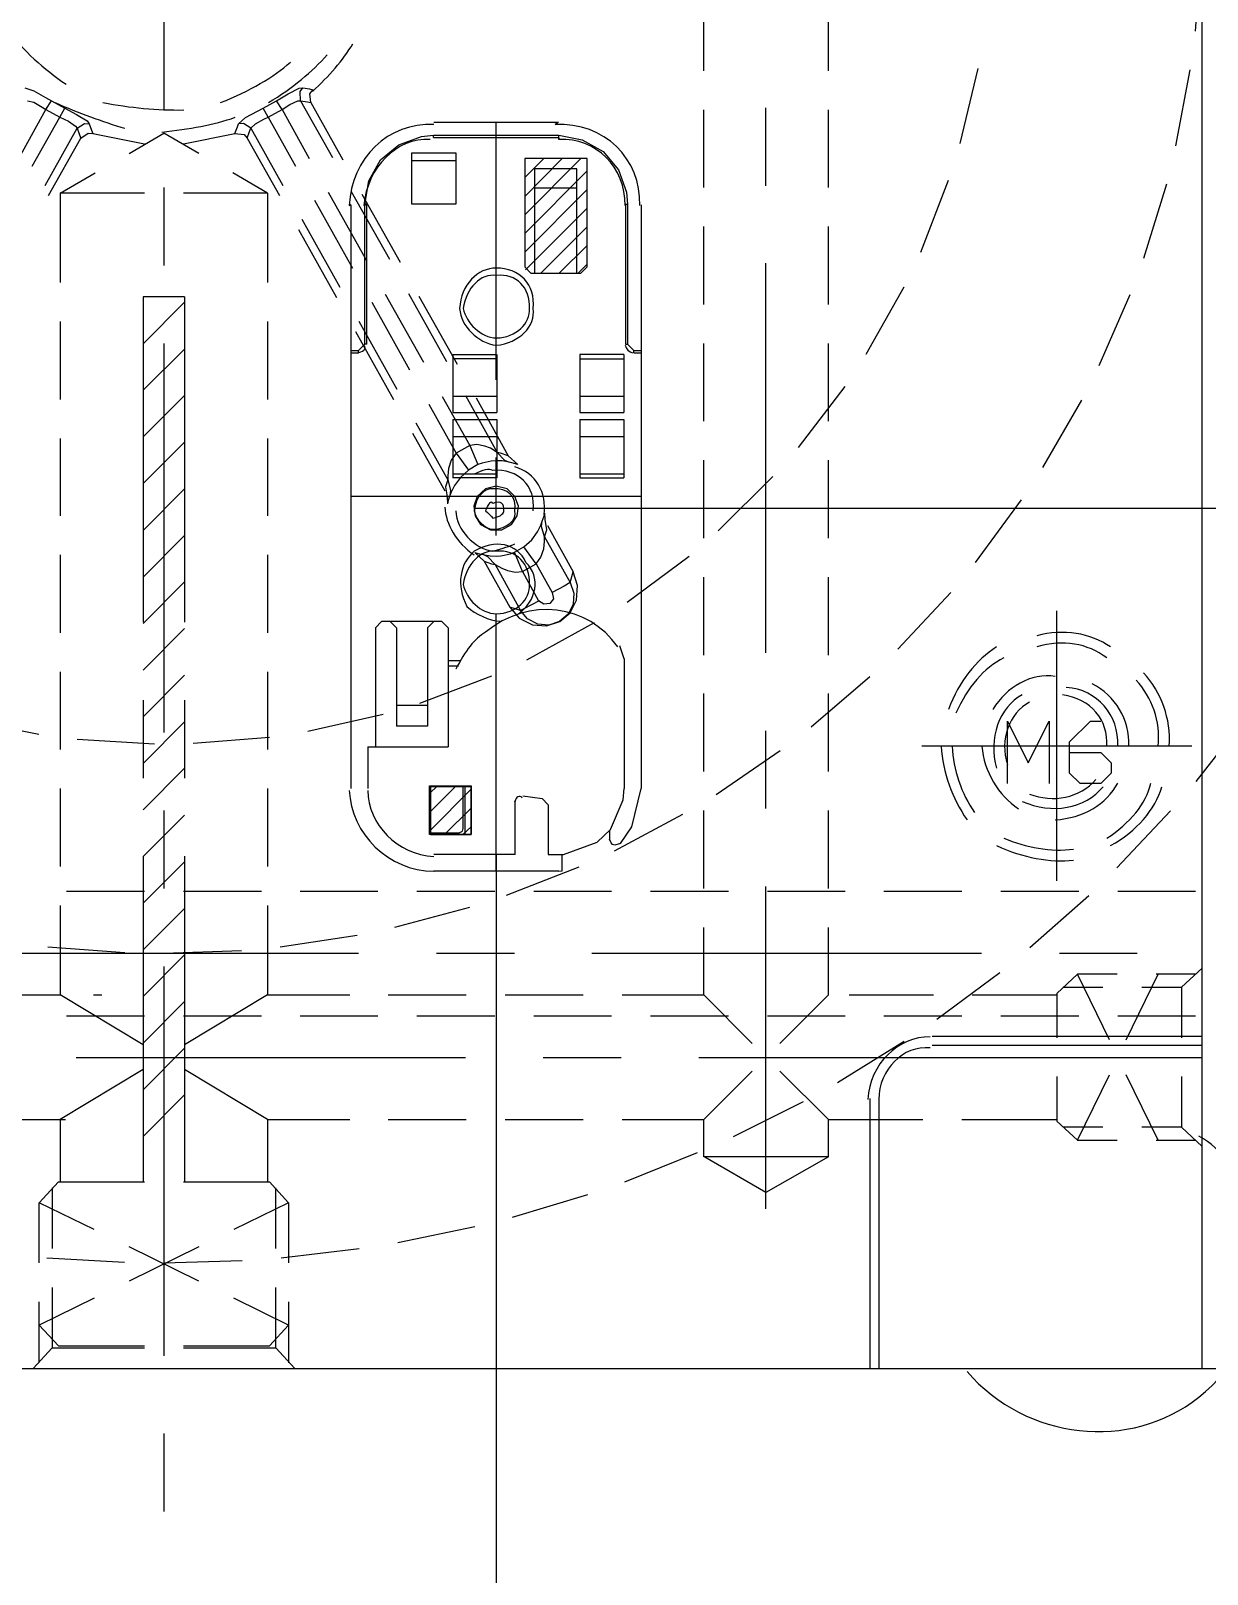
# Model space of a CAD drawing. Header units: inches. Extents: x 2 to 1172, y 492 to 1320.
# Drawn here: x 608.4 to 665.1, y 1001.7 to 1076.1 of the extents above; entities that cross this region are included whole.
import ezdxf

# ---------------------------------------------------------------- set-up
doc = ezdxf.new("R2010")
doc.units = ezdxf.units.IN
doc.header["$MEASUREMENT"] = 0

# ---------------------------------------------------------------- blocks, each defined once
blk = doc.blocks.new('AHH1270-500010_1')
at = {"color": 4, "transparency": 33554687}
for points in [[(563.292, 1010.106), (663.42, 1010.106), (663.42, 1150.277), (563.292, 1150.277), (563.292, 1010.106)], [(663.1, 1074.588), (663.384, 1078.312)], [(651.75, 1069.179), (652.619, 1072.796)], [(662.16, 1069.055), (662.852, 1072.726)], [(606.652, 1071.857), (607.078, 1071.715)], [(607.078, 1071.715), (607.645, 1071.395)], [(618.783, 1071.236), (619.35, 1071.573)], [(619.35, 1071.573), (619.882, 1071.839)], [(619.882, 1071.839), (620.059, 1071.857)], [(619.918, 1071.679), (620.059, 1071.857)], [(619.935, 1071.236), (619.918, 1071.679)], [(620.059, 1071.857), (620.379, 1071.803)], [(620.272, 1071.183), (620.432, 1071.147), (620.396, 1071.573)], [(620.379, 1071.803), (620.538, 1071.768)], [(620.396, 1071.573), (620.538, 1071.768)], [(606.351, 1068.452), (607.663, 1070.81)], [(606.776, 1071.236), (607.078, 1071.165)], [(607.078, 1071.165), (607.486, 1070.934)], [(607.486, 1070.934), (607.663, 1070.81)], [(607.645, 1071.395), (607.929, 1071.236)], [(607.663, 1070.81), (607.929, 1071.236)], [(607.663, 1070.81), (608.337, 1070.438)], [(607.929, 1071.236), (608.568, 1070.881)], [(608.337, 1070.438), (608.568, 1070.881)], [(608.568, 1070.881), (609.135, 1070.58)], [(617.86, 1070.739), (618.144, 1070.881)], [(618.144, 1070.881), (618.783, 1071.236)], [(618.375, 1070.438), (618.144, 1070.881)], [(618.375, 1070.438), (619.049, 1070.81)], [(619.049, 1070.81), (618.783, 1071.236)], [(619.049, 1070.81), (619.421, 1071.059)], [(619.049, 1070.81), (620.361, 1068.452)], [(619.421, 1071.059), (619.811, 1071.236)], [(619.811, 1071.236), (619.935, 1071.236)], [(619.935, 1071.236), (620.272, 1071.183)], [(619.935, 1071.236), (621.478, 1068.505)], [(620.432, 1071.147), (621.975, 1068.381)], [(607.007, 1068.079), (608.337, 1070.438)], [(608.337, 1070.438), (608.745, 1070.243)], [(608.745, 1070.243), (609.082, 1070.012)], [(609.135, 1070.58), (609.649, 1070.26)], [(609.171, 1069.906), (609.525, 1070.136)], [(609.525, 1070.136), (609.756, 1070.119)], [(609.649, 1070.26), (609.756, 1070.119)], [(609.756, 1070.119), (609.862, 1069.817)], [(616.903, 1069.977), (616.956, 1070.119)], [(616.956, 1070.119), (617.293, 1070.42)], [(617.186, 1070.136), (616.956, 1070.119)], [(617.541, 1069.906), (617.186, 1070.136)], [(617.293, 1070.42), (617.86, 1070.739)], [(617.541, 1069.906), (617.772, 1070.119)], [(617.772, 1070.119), (618.18, 1070.349)], [(618.18, 1070.349), (618.375, 1070.438)], [(618.375, 1070.438), (619.705, 1068.079)], [(607.628, 1067.157), (609.171, 1069.906)], [(607.787, 1066.66), (609.348, 1069.427)], [(609.082, 1070.012), (609.171, 1069.906)], [(609.171, 1069.906), (609.277, 1069.587)], [(609.277, 1069.587), (609.348, 1069.427), (609.703, 1069.675)], [(609.703, 1069.675), (609.933, 1069.658)], [(609.862, 1069.817), (609.933, 1069.658)], [(609.933, 1069.658), (612.416, 1069.161)], [(614.296, 1069.161), (616.779, 1069.658)], [(616.779, 1069.658), (616.903, 1069.977)], [(616.779, 1069.658), (617.222, 1069.604)], [(617.222, 1069.604), (617.364, 1069.427)], [(617.364, 1069.427), (617.488, 1069.746)], [(617.364, 1069.427), (618.924, 1066.66)], [(617.488, 1069.746), (617.541, 1069.906)], [(617.541, 1069.906), (619.084, 1067.157)], [(633.768, 1068.452), (630.753, 1068.452)], [(630.753, 1068.452), (630.753, 1063.22)], [(630.753, 1067.529), (631.675, 1068.452)], [(630.753, 1066.625), (632.562, 1068.452)], [(630.753, 1065.738), (633.466, 1068.452)], [(630.753, 1068.434), (630.753, 1068.434)], [(630.753, 1064.834), (633.768, 1067.849)], [(633.768, 1063.22), (633.768, 1068.452)], [(649.853, 1063.929), (651.201, 1067.405)], [(660.618, 1063.646), (661.717, 1067.228)], [(620.609, 1066.448), (622.454, 1063.167)], [(621.283, 1066.82), (623.127, 1063.539)], [(622.383, 1066.855), (624.227, 1063.592)], [(622.897, 1066.731), (624.741, 1063.451)], [(630.753, 1063.929), (633.768, 1066.962)], [(630.789, 1063.078), (633.768, 1066.057)], [(619.847, 1065.029), (621.673, 1061.748)], [(620.006, 1065.525), (621.833, 1062.245)], [(631.533, 1062.919), (633.768, 1065.153)], [(632.42, 1062.919), (633.768, 1064.249)], [(633.325, 1062.919), (633.768, 1063.362)], [(630.753, 1063.22), (631.055, 1062.919)], [(631.055, 1062.919), (633.466, 1062.919)], [(633.466, 1062.919), (633.768, 1063.22)], [(624.032, 1061.908), (625.876, 1058.627)], [(625.149, 1061.943), (626.976, 1058.662)], [(647.228, 1059.017), (649.055, 1062.262)], [(658.454, 1058.467), (659.961, 1061.89)], [(623.376, 1061.518), (625.202, 1058.254)], [(625.646, 1061.819), (627.49, 1058.538)], [(622.755, 1060.613), (624.582, 1057.332)], [(622.595, 1060.116), (624.422, 1056.836)], [(643.965, 1054.513), (646.217, 1057.456)], [(626.781, 1056.978), (628.111, 1054.619)], [(627.898, 1057.031), (629.423, 1054.282)], [(628.412, 1056.907), (629.955, 1054.122)], [(655.741, 1053.555), (657.621, 1056.8)], [(626.125, 1056.605), (627.455, 1054.247)], [(625.344, 1055.204), (626.905, 1052.42)], [(625.504, 1055.701), (627.047, 1052.952)], [(628.111, 1054.619), (627.455, 1054.247)], [(628.448, 1054.654), (628.111, 1054.619)], [(628.111, 1054.619), (628.501, 1053.697)], [(628.838, 1054.583), (628.448, 1054.654)], [(629.104, 1054.477), (628.838, 1054.583)], [(629.423, 1054.282), (629.104, 1054.477)], [(627.206, 1053.909), (627.082, 1053.502)], [(627.455, 1054.247), (627.206, 1053.909)], [(627.455, 1054.247), (628.04, 1053.431)], [(628.501, 1053.697), (628.04, 1053.431)], [(628.696, 1053.768), (628.501, 1053.697)], [(629.139, 1053.856), (628.696, 1053.768)], [(629.37, 1053.874), (629.139, 1053.856)], [(629.671, 1053.874), (629.37, 1053.874)], [(629.423, 1054.282), (629.778, 1053.909)], [(629.583, 1054.247), (629.423, 1054.282)], [(629.955, 1054.122), (629.583, 1054.247)], [(630.008, 1053.803), (629.671, 1053.874)], [(629.778, 1053.909), (630.008, 1053.803)], [(630.416, 1053.697), (629.955, 1054.122)], [(630.132, 1053.785), (630.008, 1053.803)], [(630.416, 1053.697), (630.132, 1053.785)], [(627.047, 1052.952), (626.94, 1052.615)], [(627.082, 1053.502), (627.047, 1053.147)], [(627.047, 1053.147), (627.047, 1052.952)], [(627.047, 1052.952), (627.171, 1052.455)], [(627.65, 1053.076), (627.366, 1052.686)], [(628.04, 1053.431), (627.65, 1053.076)], [(640.081, 1050.505), (642.724, 1053.111)], [(626.94, 1052.615), (627.011, 1052.136)], [(627.135, 1052.207), (627.064, 1051.959)], [(627.171, 1052.455), (627.135, 1052.207)], [(627.206, 1052.367), (627.135, 1052.207)], [(627.366, 1052.686), (627.206, 1052.367)], [(627.011, 1052.136), (627.029, 1051.799)], [(627.064, 1051.959), (627.029, 1051.799)], [(652.495, 1048.979), (654.712, 1051.994)], [(631.374, 1050.451), (631.533, 1050.771)], [(631.533, 1050.771), (631.604, 1050.966)], [(631.569, 1050.7), (631.604, 1050.966)], [(631.711, 1050.203), (631.569, 1050.7)], [(631.604, 1050.966), (631.693, 1051.214)], [(631.693, 1051.214), (631.729, 1051.356)], [(631.746, 1051.037), (631.729, 1051.356)], [(631.817, 1050.54), (631.746, 1051.037)], [(631.853, 1050.753), (633.094, 1048.518)], [(630.718, 1049.724), (631.09, 1050.061)], [(631.09, 1050.061), (631.374, 1050.451)], [(631.675, 1049.636), (631.711, 1049.99)], [(631.711, 1050.203), (631.817, 1050.54)], [(631.711, 1049.99), (631.711, 1050.203)], [(631.711, 1050.203), (632.952, 1048.004)], [(628.341, 1049.458), (628.625, 1049.37)], [(628.341, 1049.458), (628.802, 1049.033)], [(628.625, 1049.37), (628.749, 1049.352)], [(628.749, 1049.352), (629.086, 1049.299)], [(628.98, 1049.245), (628.749, 1049.352)], [(629.334, 1048.873), (628.98, 1049.245)], [(629.086, 1049.299), (629.37, 1049.281)], [(629.37, 1049.281), (629.6, 1049.299)], [(629.6, 1049.299), (630.062, 1049.387)], [(630.062, 1049.387), (630.257, 1049.476)], [(630.257, 1049.476), (630.718, 1049.724)], [(630.647, 1048.536), (630.257, 1049.476)], [(631.303, 1048.908), (630.718, 1049.724)], [(631.303, 1048.908), (631.533, 1049.228)], [(631.533, 1049.228), (631.675, 1049.636)], [(635.701, 1047.064), (638.68, 1049.281)], [(628.802, 1049.033), (629.157, 1048.908)], [(628.802, 1049.033), (630.044, 1046.816)], [(629.157, 1048.908), (629.334, 1048.873)], [(629.334, 1048.873), (629.654, 1048.696)], [(629.334, 1048.873), (630.558, 1046.656)], [(629.654, 1048.696), (629.92, 1048.589)], [(629.92, 1048.589), (630.31, 1048.501)], [(630.31, 1048.501), (630.647, 1048.536)], [(630.647, 1048.536), (631.303, 1048.908)], [(630.647, 1048.536), (631.427, 1047.117)], [(631.303, 1048.908), (632.083, 1047.525)], [(632.952, 1048.004), (633.094, 1048.518)], [(633.254, 1047.153), (633.307, 1047.862), (633.094, 1048.518)], [(632.952, 1048.004), (633.13, 1047.49), (633.094, 1046.958), (632.846, 1046.479), (632.438, 1046.124), (631.924, 1045.947), (631.392, 1046), (630.895, 1046.248), (630.558, 1046.656)], [(632.651, 1047.827), (632.083, 1047.525)], [(632.952, 1048.004), (632.651, 1047.827)], [(631.445, 1047.117), (630.718, 1046.745)], [(631.675, 1046.958), (631.427, 1047.117)], [(631.959, 1046.993), (631.675, 1046.958)], [(632.136, 1047.224), (631.959, 1046.993)], [(632.083, 1047.525), (632.136, 1047.224)], [(632.456, 1046.124), (632.952, 1046.55), (633.254, 1047.153)], [(648.753, 1044.794), (651.307, 1047.525)], [(630.044, 1046.816), (630.487, 1046.284), (631.126, 1045.965)], [(630.558, 1046.656), (630.044, 1046.816)], [(630.718, 1046.745), (630.558, 1046.656)], [(630.86, 1044.28), (634.123, 1046.071)], [(631.126, 1045.965), (631.799, 1045.911), (632.456, 1046.124)], [(625.699, 1042.187), (629.175, 1043.5)], [(644.568, 1041.052), (647.406, 1043.482)], [(603.691, 1041.425), (607.326, 1040.697)], [(620.29, 1040.839), (623.925, 1041.655)], [(663.136, 1038.41), (665.477, 1041.389)], [(609.171, 1040.449), (612.895, 1040.236)], [(614.757, 1040.254), (618.446, 1040.556)], [(639.993, 1037.789), (643.078, 1039.899)], [(626.213, 1035.856), (628.164, 1035.856), (628.164, 1038.162), (626.213, 1038.162), (626.213, 1035.856)], [(627.401, 1038.162), (626.213, 1036.973)], [(626.497, 1038.162), (626.213, 1037.878)], [(628.164, 1038.037), (626.213, 1036.069)], [(628.164, 1037.133), (626.887, 1035.856)], [(635.08, 1035.076), (638.379, 1036.831)], [(659.305, 1034.242), (661.894, 1036.991)], [(628.164, 1036.229), (627.774, 1035.856)], [(629.884, 1032.93), (633.378, 1034.296)], [(655.12, 1030.412), (657.957, 1032.912)], [(624.493, 1031.387), (628.111, 1032.345)], [(618.96, 1030.447), (622.666, 1030.997)], [(607.752, 1030.447), (611.476, 1030.163)], [(613.356, 1030.128), (617.098, 1030.27)], [(650.633, 1026.953), (653.666, 1029.206)], [(645.845, 1023.903), (649.055, 1025.889)], [(663.42, 1026.12), (650.403, 1026.12)], [(663.42, 1025.677), (650.403, 1025.677)], [(640.826, 1021.296), (644.196, 1022.981)], [(647.406, 1023.123), (647.406, 1010.106)], [(647.831, 1023.123), (647.831, 1010.106)], [(635.577, 1019.115), (639.088, 1020.516)], [(630.168, 1017.412), (633.803, 1018.494)], [(624.635, 1016.189), (628.341, 1016.951)], [(619.013, 1015.444), (622.773, 1015.887)], [(607.699, 1015.444), (611.458, 1015.231)], [(613.356, 1015.196), (617.133, 1015.32)]]:
    blk.add_lwpolyline(points, dxfattribs=at)
at = {"color": 1, "transparency": 33554687}
for points in [[(613.356, 1089.573), (613.356, 1070.793)], [(629.37, 1057.776), (629.37, 1070.207)], [(613.356, 1067.051), (613.356, 1063.291)], [(613.356, 1059.531), (613.356, 1040.769)], [(629.37, 1050.274), (629.37, 1054.034)], [(636.375, 1052.154), (622.383, 1052.154)], [(628.377, 1051.586), (743.525, 1051.586)], [(629.37, 1034.083), (629.37, 1046.514)], [(613.356, 1037.009), (613.356, 1033.249)], [(629.37, 1034.898), (629.37, 924.982)], [(613.356, 1029.49), (613.356, 1010.727)], [(663.42, 1010.106), (743.525, 1010.106)], [(613.356, 1006.967), (613.356, 1003.207)]]:
    blk.add_lwpolyline(points, dxfattribs=at)
at = {"color": 2, "transparency": 33554687}
for points in [[(639.39, 1072.672), (639.39, 1076.432)], [(645.402, 1072.672), (645.402, 1076.432)], [(639.39, 1067.051), (639.39, 1070.793)], [(642.387, 1067.139), (642.387, 1070.899)], [(645.402, 1067.051), (645.402, 1070.793)], [(611.671, 1068.7), (613.356, 1069.675)], [(615.041, 1068.7), (613.356, 1069.675)], [(608.355, 1066.785), (610.04, 1067.76)], [(618.357, 1066.785), (616.672, 1067.76)], [(612.416, 1066.785), (608.355, 1066.785)], [(608.355, 1066.785), (608.355, 1062.475)], [(618.357, 1066.785), (614.296, 1066.785)], [(618.357, 1066.785), (618.357, 1062.475)], [(639.39, 1061.411), (639.39, 1065.171)], [(645.402, 1061.411), (645.402, 1065.171)], [(642.387, 1044.617), (642.387, 1063.397)], [(612.345, 1061.784), (612.345, 1046.089)], [(614.349, 1061.784), (612.345, 1061.784)], [(612.345, 1061.766), (612.345, 1061.766)], [(612.345, 1059.514), (614.349, 1061.518)], [(614.349, 1061.784), (614.349, 1046.089)], [(608.355, 1060.595), (608.355, 1056.836)], [(618.357, 1060.595), (618.357, 1056.836)], [(612.345, 1057.279), (614.349, 1059.265)], [(639.39, 1055.789), (639.39, 1059.531)], [(645.402, 1055.789), (645.402, 1059.531)], [(612.345, 1055.027), (614.349, 1057.031)], [(608.355, 1054.956), (608.355, 1051.214)], [(612.345, 1052.775), (614.349, 1054.779)], [(618.357, 1054.956), (618.357, 1051.214)], [(639.39, 1050.15), (639.39, 1053.909)], [(645.402, 1050.15), (645.402, 1053.909)], [(612.345, 1050.522), (614.349, 1052.526)], [(612.345, 1048.27), (614.349, 1050.274)], [(608.355, 1049.334), (608.355, 1045.574)], [(618.357, 1049.334), (618.357, 1045.574)], [(612.345, 1046.036), (614.349, 1048.04)], [(639.39, 1044.51), (639.39, 1048.27)], [(645.402, 1044.51), (645.402, 1048.27)], [(612.345, 1043.783), (614.349, 1045.787)], [(608.355, 1043.695), (608.355, 1039.953)], [(612.345, 1041.531), (614.349, 1043.535)], [(618.357, 1043.695), (618.357, 1039.953)], [(639.39, 1038.889), (639.39, 1042.648)], [(645.402, 1038.889), (645.402, 1042.648)], [(612.345, 1042.329), (612.345, 1038.569)], [(614.349, 1042.329), (614.349, 1038.569)], [(612.345, 1039.279), (614.349, 1041.283)], [(642.387, 1037.115), (642.387, 1040.857)], [(612.345, 1037.044), (614.349, 1039.048)], [(608.355, 1038.073), (608.355, 1034.313)], [(618.357, 1038.073), (618.357, 1034.313)], [(612.345, 1034.792), (614.349, 1036.796)], [(639.39, 1033.249), (639.39, 1037.009)], [(645.402, 1033.249), (645.402, 1037.009)], [(612.345, 1034.81), (612.345, 1019.115)], [(612.345, 1032.54), (614.349, 1034.544)], [(614.349, 1034.81), (614.349, 1019.115)], [(642.387, 1017.803), (642.387, 1033.356)], [(608.355, 1032.433), (608.355, 1028.124)], [(612.345, 1030.288), (614.349, 1032.291)], [(618.357, 1032.433), (618.357, 1028.124)], [(639.39, 1028.124), (639.39, 1031.369)], [(645.402, 1028.124), (645.402, 1031.369)], [(612.345, 1028.053), (614.349, 1030.057)], [(657.408, 1029.117), (656.415, 1028.195)], [(659.323, 1029.117), (657.408, 1029.117)], [(658.951, 1025.96), (657.408, 1029.117)], [(659.766, 1025.96), (661.309, 1029.117)], [(663.118, 1029.117), (661.203, 1029.117)], [(663.42, 1029.419), (662.426, 1028.496), (662.426, 1026.049)], [(656.716, 1028.496), (658.631, 1028.496)], [(660.511, 1028.496), (662.426, 1028.496)], [(605.712, 1028.124), (608.355, 1028.124)], [(612.345, 1025.712), (608.355, 1028.124)], [(609.951, 1028.124), (610.359, 1028.124)], [(612.345, 1025.801), (614.349, 1027.805)], [(618.357, 1028.124), (614.349, 1025.712)], [(618.357, 1028.124), (622.312, 1028.124)], [(624.174, 1028.124), (627.933, 1028.124)], [(629.813, 1028.124), (633.573, 1028.124)], [(635.453, 1028.124), (639.39, 1028.124)], [(639.39, 1028.124), (641.731, 1025.783)], [(645.402, 1028.124), (643.061, 1025.783)], [(646.395, 1028.124), (650.474, 1028.124)], [(652.336, 1028.124), (656.415, 1028.124)], [(656.415, 1028.195), (656.415, 1026.049)], [(612.345, 1023.549), (614.349, 1025.552)], [(609.117, 1025.109), (627.898, 1025.109)], [(631.64, 1025.109), (635.4, 1025.109)], [(639.159, 1025.109), (663.42, 1025.109)], [(612.345, 1024.524), (608.355, 1022.112)], [(618.357, 1022.112), (614.349, 1024.524)], [(641.731, 1024.453), (639.39, 1022.112)], [(643.061, 1024.453), (645.402, 1022.112)], [(656.415, 1024.187), (656.415, 1022.041), (657.408, 1021.119)], [(657.408, 1021.119), (658.951, 1024.276)], [(661.309, 1021.119), (659.766, 1024.276)], [(662.426, 1024.187), (662.426, 1021.74), (663.42, 1020.818)], [(612.345, 1021.296), (614.349, 1023.3)], [(605.854, 1022.112), (608.603, 1022.112)], [(608.355, 1022.112), (608.355, 1019.115)], [(618.357, 1022.112), (622.312, 1022.112)], [(618.357, 1022.112), (618.357, 1019.115)], [(624.174, 1022.112), (627.933, 1022.112)], [(629.813, 1022.112), (633.573, 1022.112)], [(635.453, 1022.112), (639.39, 1022.112)], [(639.39, 1020.321), (639.39, 1022.112)], [(645.402, 1022.112), (649.959, 1022.112)], [(645.402, 1020.321), (645.402, 1022.112)], [(651.839, 1022.112), (656.415, 1022.112)], [(658.631, 1021.74), (656.716, 1021.74)], [(662.426, 1021.74), (660.511, 1021.74)], [(657.408, 1021.119), (659.323, 1021.119)], [(661.203, 1021.119), (663.118, 1021.119)], [(645.402, 1020.321), (639.39, 1020.321)], [(639.443, 1020.321), (642.387, 1018.618)], [(645.402, 1020.321), (642.387, 1018.601)], [(607.344, 1018.104), (608.266, 1019.115)], [(607.965, 1018.813), (607.965, 1015.887)], [(608.266, 1019.115), (612.416, 1019.115)], [(614.296, 1019.115), (618.446, 1019.115), (619.368, 1018.104)], [(618.747, 1015.887), (618.747, 1018.813)], [(607.344, 1015.196), (607.344, 1018.104)], [(609.986, 1016.81), (607.344, 1018.104)], [(619.368, 1018.104), (616.725, 1016.81)], [(619.368, 1018.104), (619.368, 1015.196)], [(615.041, 1015.976), (611.671, 1014.327)], [(615.041, 1014.327), (611.671, 1015.976)], [(609.986, 1013.493), (607.344, 1012.199)], [(607.965, 1014.007), (607.965, 1011.099)], [(619.368, 1012.199), (616.725, 1013.493)], [(618.747, 1011.099), (618.747, 1014.007)], [(607.344, 1010.39), (607.344, 1013.316)], [(619.368, 1013.316), (619.368, 1010.39)], [(607.344, 1012.199), (608.266, 1011.206)], [(618.446, 1011.206), (619.368, 1012.199)], [(607.965, 1011.099), (607.042, 1010.106)], [(607.965, 1011.099), (612.416, 1011.099)], [(608.266, 1011.206), (612.416, 1011.206)], [(614.296, 1011.206), (618.446, 1011.206)], [(614.296, 1011.099), (618.747, 1011.099)], [(618.747, 1011.099), (619.669, 1010.106)]]:
    blk.add_lwpolyline(points, dxfattribs=at)
at = {"color": 3, "transparency": 33554687}
for points in [[(626.373, 1070.207), (632.385, 1070.207)], [(624.688, 1069.108), (625.77, 1069.516)], [(625.77, 1069.516), (626.355, 1069.569)], [(626.355, 1069.569), (632.402, 1069.569)], [(626.355, 1069.462), (626.355, 1069.569)], [(626.355, 1069.462), (632.402, 1069.462)], [(632.402, 1069.462), (632.402, 1069.569)], [(632.402, 1069.569), (633.52, 1069.356)], [(633.52, 1069.356), (634.531, 1068.789)], [(623.801, 1068.381), (624.688, 1069.108)], [(625.309, 1068.718), (627.437, 1068.718)], [(625.309, 1066.253), (625.309, 1068.718)], [(627.437, 1068.718), (627.437, 1066.253)], [(634.531, 1068.789), (635.275, 1067.902)], [(623.234, 1067.37), (623.801, 1068.381)], [(627.437, 1068.345), (625.309, 1068.345)], [(633.768, 1068.452), (630.753, 1068.452)], [(630.753, 1068.452), (630.753, 1063.22)], [(633.271, 1067.955), (631.25, 1067.955)], [(631.25, 1062.919), (631.25, 1067.955)], [(633.271, 1062.919), (633.271, 1067.955)], [(633.768, 1063.22), (633.768, 1068.452)], [(635.275, 1067.902), (635.666, 1066.82)], [(623.039, 1066.235), (623.234, 1067.37)], [(633.271, 1067.015), (631.25, 1067.015)], [(635.666, 1066.82), (635.719, 1066.235)], [(622.383, 1038.073), (622.383, 1066.217)], [(623.145, 1066.253), (623.039, 1066.253)], [(623.039, 1059.496), (623.039, 1066.235)], [(623.145, 1059.496), (623.145, 1066.235)], [(627.437, 1066.253), (625.309, 1066.253)], [(635.612, 1066.253), (635.719, 1066.253)], [(635.612, 1066.235), (635.612, 1059.496)], [(635.719, 1066.235), (635.719, 1059.496)], [(636.375, 1066.217), (636.375, 1038.073)], [(630.753, 1063.22), (631.055, 1062.919)], [(631.055, 1062.919), (633.466, 1062.919)], [(633.466, 1062.919), (633.768, 1063.22)], [(622.383, 1059.194), (622.737, 1059.194)], [(622.383, 1059.088), (622.737, 1059.088)], [(622.737, 1059.194), (623.039, 1059.496)], [(622.737, 1059.088), (622.737, 1059.194)], [(623.145, 1059.496), (623.039, 1059.496)], [(627.295, 1058.999), (629.37, 1058.999)], [(627.295, 1058.999), (627.295, 1056.197)], [(629.405, 1058.999), (629.405, 1056.197)], [(635.541, 1058.999), (633.413, 1058.999)], [(633.413, 1058.999), (633.413, 1056.197)], [(635.541, 1058.999), (635.541, 1056.197)], [(635.612, 1059.496), (635.719, 1059.496)], [(635.719, 1059.496), (636.02, 1059.194)], [(636.02, 1059.194), (636.375, 1059.194)], [(636.02, 1059.088), (636.02, 1059.194)], [(636.02, 1059.088), (636.375, 1059.088)], [(629.37, 1058.786), (627.295, 1058.786)], [(633.413, 1058.786), (635.541, 1058.786)], [(627.295, 1056.995), (629.405, 1056.995)], [(633.413, 1056.995), (635.541, 1056.995)], [(627.295, 1056.197), (629.405, 1056.197)], [(633.413, 1056.197), (635.541, 1056.197)], [(627.295, 1055.86), (629.405, 1055.86)], [(627.295, 1055.86), (627.295, 1053.058)], [(629.405, 1055.86), (629.405, 1053.058)], [(633.413, 1055.86), (635.541, 1055.86)], [(633.413, 1055.86), (633.413, 1053.058)], [(635.541, 1055.86), (635.541, 1053.058)], [(627.295, 1055.045), (629.405, 1055.045)], [(633.413, 1055.045), (635.541, 1055.045)], [(627.295, 1053.253), (629.405, 1053.253)], [(629.405, 1053.058), (627.295, 1053.058)], [(633.413, 1053.253), (635.541, 1053.253)], [(633.413, 1053.058), (635.541, 1053.058)], [(628.856, 1052.526), (628.465, 1052.154)], [(629.37, 1052.65), (628.856, 1052.526)], [(629.902, 1052.526), (629.37, 1052.65)], [(630.274, 1052.154), (629.902, 1052.526)], [(628.465, 1052.154), (628.306, 1051.693)], [(628.306, 1051.693), (628.359, 1051.214)], [(630.452, 1051.693), (630.274, 1052.154)], [(630.398, 1051.214), (630.452, 1051.693)], [(628.359, 1051.214), (628.625, 1050.806)], [(628.625, 1050.806), (629.104, 1050.54)], [(629.654, 1050.54), (630.115, 1050.806)], [(630.115, 1050.806), (630.398, 1051.214)], [(629.104, 1050.54), (629.654, 1050.54)], [(623.855, 1046.124), (623.553, 1045.823)], [(623.553, 1045.823), (623.553, 1040.077)], [(626.763, 1046.124), (623.855, 1046.124)], [(624.564, 1045.823), (624.262, 1046.124)], [(624.564, 1045.823), (624.564, 1041.088)], [(626.373, 1046.124), (626.071, 1045.823)], [(626.071, 1045.823), (626.071, 1041.088)], [(627.064, 1045.823), (626.763, 1046.124)], [(627.064, 1045.823), (627.064, 1040.077)], [(635.559, 1044.333), (635.346, 1044.954)], [(627.064, 1044.244), (627.667, 1044.244)], [(627.064, 1043.996), (627.561, 1043.996)], [(635.559, 1044.333), (635.559, 1038.073)], [(626.071, 1042.081), (624.564, 1042.081)], [(626.071, 1041.088), (624.564, 1041.088)], [(623.181, 1040.077), (623.181, 1038.073)], [(623.181, 1040.077), (627.064, 1040.077)], [(626.16, 1038.197), (626.16, 1038.197)], [(626.16, 1035.856), (626.16, 1038.197), (626.16, 1035.856)], [(626.16, 1038.197), (628.164, 1038.197)], [(627.774, 1038.162), (626.213, 1038.162)], [(627.774, 1038.162), (627.774, 1036.14)], [(627.774, 1038.162), (627.774, 1038.162)], [(627.862, 1038.197), (627.862, 1035.856)], [(627.862, 1038.197), (628.164, 1038.197)], [(628.164, 1038.197), (628.164, 1035.856)], [(635.382, 1035.43), (635.914, 1036.229), (636.375, 1038.073)], [(635.506, 1037.523), (635.559, 1038.073)], [(630.292, 1034.898), (630.292, 1037.434)], [(630.664, 1037.718), (631.604, 1037.594)], [(631.888, 1037.293), (631.604, 1037.594)], [(631.888, 1037.293), (631.888, 1034.898)], [(634.885, 1036.104), (635.506, 1037.523)], [(628.164, 1035.856), (626.16, 1035.856)], [(626.213, 1035.927), (626.213, 1035.927)], [(627.579, 1035.927), (626.213, 1035.927)], [(627.774, 1036.14), (627.738, 1036.016), (627.703, 1035.98), (627.579, 1035.927)], [(634.247, 1035.484), (634.885, 1036.104)], [(634.85, 1036.051), (634.85, 1035.626)], [(632.633, 1034.898), (634.247, 1035.484)], [(635.098, 1035.342), (634.992, 1035.377), (634.921, 1035.448), (634.85, 1035.626)], [(635.382, 1035.43), (635.098, 1035.342)], [(630.292, 1034.898), (626.373, 1034.898)], [(631.888, 1034.898), (632.402, 1034.898)], [(632.402, 1034.898), (632.633, 1034.898)], [(632.562, 1034.1), (632.562, 1034.898)], [(632.402, 1034.083), (626.373, 1034.083)], [(632.402, 1034.083), (632.562, 1034.1)]]:
    blk.add_lwpolyline(points, dxfattribs=at)
at = {"color": 6, "transparency": 33554687}
for points in [[(656.415, 1033.622), (656.415, 1046.638)], [(654.038, 1038.321), (654.038, 1041.318), (655.031, 1039.314), (656.042, 1041.318), (656.042, 1038.321)], [(657.035, 1039.811), (658.543, 1039.811), (659.039, 1039.314), (659.039, 1038.818), (658.543, 1038.321), (657.55, 1038.321), (657.035, 1038.818), (657.035, 1040.325), (658.046, 1041.318), (658.543, 1041.318)], [(649.906, 1040.13), (662.923, 1040.13)]]:
    blk.add_lwpolyline(points, dxfattribs=at)
at = {"transparency": 33554687}
for points in [[(608.656, 1033.125), (612.416, 1033.125)], [(614.296, 1033.125), (618.055, 1033.125)], [(619.918, 1033.125), (623.677, 1033.125)], [(625.557, 1033.125), (629.317, 1033.125)], [(631.197, 1033.125), (634.938, 1033.125)], [(636.818, 1033.125), (640.578, 1033.125)], [(642.458, 1033.125), (646.217, 1033.125)], [(648.079, 1033.125), (651.839, 1033.125)], [(653.719, 1033.125), (657.479, 1033.125)], [(659.358, 1033.125), (663.1, 1033.125)], [(603.974, 1030.128), (622.737, 1030.128)], [(626.497, 1030.128), (630.257, 1030.128)], [(633.999, 1030.128), (652.779, 1030.128)], [(656.539, 1030.128), (660.298, 1030.128)], [(608.656, 1027.113), (612.416, 1027.113)], [(614.296, 1027.113), (618.055, 1027.113)], [(619.918, 1027.113), (623.677, 1027.113)], [(625.557, 1027.113), (629.317, 1027.113)], [(631.197, 1027.113), (634.938, 1027.113)], [(636.818, 1027.113), (640.578, 1027.113)], [(642.458, 1027.113), (646.217, 1027.113)], [(648.079, 1027.113), (651.839, 1027.113)], [(653.719, 1027.113), (657.479, 1027.113)], [(659.358, 1027.113), (663.1, 1027.113)]]:
    blk.add_lwpolyline(points, dxfattribs=at)
at = {"color": 4, "transparency": 33554687}
for points in [[(605.801, 1074.694), (606.571, 1073.642), (607.555, 1072.756), (608.639, 1072.034)], [(620.52, 1071.679), (621.31, 1072.423), (621.981, 1073.174), (622.471, 1073.985)], [(616.087, 1071.147), (617.498, 1071.711), (618.645, 1072.373), (619.456, 1073.098)], [(618.392, 1071.147), (619.575, 1071.85), (620.505, 1072.63), (621.23, 1073.453)], [(608.107, 1071.147), (609.241, 1070.644), (610.382, 1070.229), (611.476, 1069.906)], [(610.412, 1071.147), (611.721, 1070.901), (613.038, 1070.763), (614.314, 1070.793)], [(613.249, 1069.728), (614.569, 1069.862), (615.765, 1070.073), (616.796, 1070.438)], [(631.693, 1051.285), (631.824, 1052.346), (631.304, 1053.275), (630.274, 1053.59)], [(626.905, 1051.64), (626.943, 1050.835), (627.465, 1049.902), (628.324, 1049.334)], [(650.314, 1026.102), (648.752, 1026.127), (647.407, 1024.782), (647.299, 1023.087)], [(650.314, 1025.57), (648.995, 1025.687), (647.848, 1024.539), (647.831, 1023.087)]]:
    blk.add_open_spline(points, degree=3, dxfattribs=at)
at = {"color": 3, "transparency": 33554687}
for points, knots in [([(626.373, 1070.083), (624.18, 1070.224), (622.392, 1068.438), (622.294, 1066.182), (622.391, 1066.233), (622.391, 1066.232), (622.294, 1066.182)], [0, 0, 0, 0, 1, 1, 1, 2, 2, 2, 2]), ([(636.304, 1066.182), (636.378, 1068.434), (634.593, 1070.222), (632.225, 1070.083), (632.388, 1070.223), (632.387, 1070.223), (632.225, 1070.083)], [0, 0, 0, 0, 1, 1, 1, 2, 2, 2, 2]), ([(626.195, 1069.374), (624.586, 1069.468), (623.146, 1068.029), (623.003, 1066.182), (623.146, 1066.253), (623.146, 1066.252), (623.003, 1066.182)], [0, 0, 0, 0, 1, 1, 1, 2, 2, 2, 2]), ([(635.595, 1066.182), (635.624, 1068.027), (634.185, 1069.467), (632.402, 1069.374), (632.409, 1069.468), (632.408, 1069.468), (632.402, 1069.374)], [0, 0, 0, 0, 1, 1, 1, 2, 2, 2, 2]), ([(631.161, 1061.216), (631.296, 1060.368), (630.485, 1059.557), (629.388, 1059.443), (628.484, 1059.557), (627.673, 1060.368), (627.614, 1061.216), (627.673, 1062.368), (628.484, 1063.179), (629.388, 1063.167), (630.485, 1063.179), (631.296, 1062.368), (631.161, 1061.216)], [0, 0, 0, 0, 1, 1, 1, 2, 2, 2, 3, 3, 3, 4, 4, 4, 4]), ([(630.984, 1061.216), (631.035, 1060.512), (630.341, 1059.818), (629.388, 1059.797), (628.629, 1059.818), (627.935, 1060.512), (627.792, 1061.216), (627.935, 1062.224), (628.629, 1062.918), (629.388, 1062.812), (630.341, 1062.918), (631.035, 1062.224), (630.984, 1061.216)], [0, 0, 0, 0, 1, 1, 1, 2, 2, 2, 3, 3, 3, 4, 4, 4, 4]), ([(630.452, 1046.497), (631.338, 1047.135), (631.544, 1048.263), (630.806, 1048.979), (630.406, 1049.908), (629.277, 1050.114), (628.324, 1049.511), (627.632, 1048.976), (627.426, 1047.848), (627.969, 1046.851), (628.381, 1046.467), (629.046, 1046.172), (629.565, 1046.142)], [0, 0, 0, 0, 1, 1, 1, 2, 2, 2, 3, 3, 3, 4, 4, 4, 4]), ([(630.984, 1047.915), (631.035, 1047.2), (630.341, 1046.506), (629.388, 1046.497), (628.629, 1046.506), (627.935, 1047.2), (627.792, 1047.915), (627.935, 1048.911), (628.629, 1049.605), (629.388, 1049.511), (630.341, 1049.605), (631.035, 1048.911), (630.984, 1047.915)], [0, 0, 0, 0, 1, 1, 1, 2, 2, 2, 3, 3, 3, 4, 4, 4, 4]), ([(635.24, 1044.901), (633.821, 1046.957), (630.953, 1047.325), (628.856, 1045.61), (628.352, 1045.315), (627.874, 1044.704), (627.437, 1043.836)], [0, 0, 0, 0, 1, 1, 1, 2, 2, 2, 2]), ([(622.294, 1037.984), (622.39, 1035.887), (624.176, 1034.1), (626.373, 1034.083), (626.381, 1034.099), (626.382, 1034.099), (626.373, 1034.083)], [0, 0, 0, 0, 1, 1, 1, 2, 2, 2, 2]), ([(630.629, 1037.63), (630.504, 1037.772), (630.34, 1037.673), (630.274, 1037.452), (630.295, 1037.487), (630.292, 1037.463), (630.274, 1037.275)], [0, 0, 0, 0, 1, 1, 1, 2, 2, 2, 2])]:
    blk.add_open_spline(points, degree=3, knots=knots, dxfattribs=at)
for points in [[(622.649, 1059.088), (622.965, 1059.103), (623.145, 1059.284), (623.003, 1059.443)], [(635.595, 1059.443), (635.623, 1059.284), (635.803, 1059.103), (635.949, 1059.088)], [(623.181, 1037.984), (623.196, 1036.329), (624.622, 1034.903), (626.373, 1034.792)]]:
    blk.add_open_spline(points, degree=3, dxfattribs=at)
at = {"color": 4, "transparency": 33554687}
for points, knots in [([(631.161, 1051.462), (631.307, 1052.651), (630.446, 1053.512), (629.21, 1053.413), (629.047, 1053.512), (628.715, 1053.423), (628.324, 1053.236)], [0, 0, 0, 0, 1, 1, 1, 2, 2, 2, 2]), ([(630.274, 1051.462), (630.387, 1051.035), (629.938, 1050.586), (629.21, 1050.575), (628.832, 1050.586), (628.384, 1051.035), (628.324, 1051.462), (628.384, 1052.141), (628.832, 1052.589), (629.21, 1052.526), (629.938, 1052.589), (630.387, 1052.141), (630.274, 1051.462)], [0, 0, 0, 0, 1, 1, 1, 2, 2, 2, 3, 3, 3, 4, 4, 4, 4]), ([(627.437, 1051.462), (627.462, 1050.528), (628.322, 1049.667), (629.21, 1049.511), (629.722, 1049.667), (630.053, 1049.756), (630.274, 1049.866)], [0, 0, 0, 0, 1, 1, 1, 2, 2, 2, 2]), ([(629.742, 1051.462), (629.786, 1051.366), (629.606, 1051.187), (629.21, 1051.108), (629.164, 1051.187), (628.985, 1051.366), (628.856, 1051.462), (628.985, 1051.809), (629.164, 1051.988), (629.21, 1051.817), (629.606, 1051.988), (629.786, 1051.809), (629.742, 1051.462)], [0, 0, 0, 0, 1, 1, 1, 2, 2, 2, 3, 3, 3, 4, 4, 4, 4]), ([(652.087, 1009.964), (654.933, 1006.653), (659.974, 1006.095), (663.26, 1008.723), (666.881, 1011.625), (667.439, 1016.666), (664.501, 1020.073), (664.306, 1020.58), (663.888, 1020.998), (663.26, 1021.314)], [0, 0, 0, 0, 1, 1, 1, 2, 2, 2, 3, 3, 3, 3])]:
    blk.add_open_spline(points, degree=3, knots=knots, dxfattribs=at)
at = {"color": 6, "transparency": 33554687}
for points in [[(659.004, 1044.901), (658.051, 1045.563), (656.738, 1045.795), (655.457, 1045.433)], [(653.506, 1044.901), (652.544, 1044.268), (651.687, 1043.247), (651.201, 1041.886)], [(658.826, 1044.369), (657.903, 1045.07), (656.709, 1045.281), (655.457, 1044.901)], [(653.861, 1044.369), (652.896, 1043.894), (652.117, 1042.965), (651.555, 1041.708)], [(656.344, 1043.482), (655.167, 1043.651), (654.01, 1042.983), (653.329, 1041.886)], [(661.309, 1040.112), (661.425, 1041.323), (661.01, 1042.463), (660.245, 1043.304)], [(661.841, 1040.112), (661.926, 1041.441), (661.47, 1042.694), (660.6, 1043.659)], [(654.748, 1042.595), (653.654, 1042.019), (653.098, 1040.489), (653.506, 1039.048)], [(658.826, 1040.112), (658.922, 1041.361), (658.05, 1042.401), (656.698, 1042.595)], [(659.358, 1040.112), (659.423, 1041.604), (658.376, 1042.851), (656.876, 1042.95)], [(659.89, 1040.112), (659.923, 1041.398), (659.255, 1042.555), (658.117, 1043.127)], [(655.102, 1042.24), (654.115, 1041.707), (653.651, 1040.432), (654.038, 1039.226)], [(650.846, 1040.112), (650.912, 1038.852), (651.368, 1037.598), (652.087, 1036.565)], [(651.378, 1040.112), (651.412, 1038.969), (651.827, 1037.83), (652.442, 1036.92)], [(652.797, 1040.112), (652.914, 1038.894), (653.582, 1037.737), (654.57, 1037.097)], [(654.748, 1037.452), (656.179, 1036.816), (657.783, 1037.099), (658.649, 1038.162)], [(655.102, 1037.807), (656.219, 1037.371), (657.556, 1037.607), (658.294, 1038.516)], [(656.344, 1036.565), (657.671, 1036.642), (658.828, 1037.31), (659.358, 1038.339)], [(658.826, 1035.679), (659.941, 1036.399), (660.721, 1037.328), (660.955, 1038.339)], [(659.004, 1035.324), (660.294, 1036.024), (661.151, 1037.046), (661.487, 1038.162)], [(653.506, 1035.324), (654.787, 1034.73), (656.1, 1034.498), (657.23, 1034.615)], [(653.861, 1035.679), (654.935, 1035.222), (656.129, 1035.012), (657.23, 1035.147)]]:
    blk.add_open_spline(points, degree=3, dxfattribs=at)

msp = doc.modelspace()

# ---------------------------------------------------------------- block references
msp.add_blockref('AHH1270-500010_1', (1.452, 1.529))

doc.saveas('drawing.dxf')
